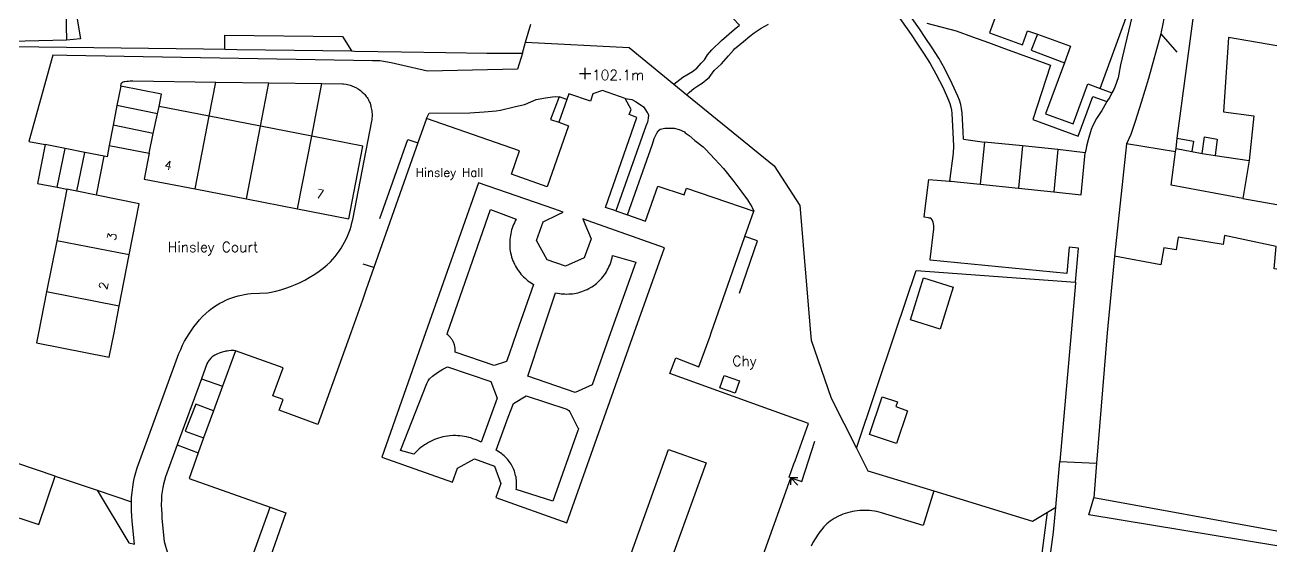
# Model space of a CAD drawing. Extents: x 427500 to 429848, y 434500 to 436505.
# Drawn here: x 428327.5 to 428500, y 435970.6 to 436042.4 of the extents above; entities that cross this region are included whole.
import ezdxf

# ---------------------------------------------------------------- set-up
doc = ezdxf.new("R2010")
doc.units = 0
doc.layers.add('LPTIP_Ex_Base', color=8, linetype='Continuous')
doc.styles.add('MtXpl_Romans', font='romans__.ttf')

msp = doc.modelspace()

# ---------------------------------------------------------------- linework, layer by layer
at = {"layer": 'LPTIP_Ex_Base', "color": 251, "true_color": 0x636466}
for p, q in [((428466.85, 436059), (428460.4, 436041.35)), ((428332.65, 436054.95), (428335.15, 436040.55)), ((428475.65, 436033.7), (428480.8, 436047.85)), ((428333.05, 436047.05), (428333.2, 436040.35)), ((428425.95, 436042.42), (428422.23, 436046.34)), ((428480.7, 436046.45), (428478.45, 436036.95)), ((428447.48, 436044.1), (428449.6, 436041.11)), ((428484.7, 436044.75), (428484.25, 436042.35)), ((428486.25, 436026.85), (428488.75, 436045.35)), ((428396.48, 436040.09), (428397.17, 436042.56)), ((428425.2, 436041.8), (428425.95, 436042.42)), ((428428.95, 436042), (428429.95, 436042.55)), ((428450.76, 436041.89), (428449.75, 436043.32)), ((428451.75, 436042.7), (428455.8, 436041.65)), ((428484.25, 436042.35), (428484.06, 436041.5)), ((428333.2, 436040.35), (428318.83, 436040)), ((428335.15, 436040.55), (428333.2, 436040.35)), ((428355.02, 436039.11), (428355.05, 436041.06)), ((428355.05, 436041.06), (428371.25, 436040.84)), ((428371.25, 436040.84), (428372.5, 436038.86)), ((428423.45, 436040.3), (428425.2, 436041.8)), ((428426.5, 436040.15), (428427.35, 436040.9)), ((428427.35, 436040.9), (428427.95, 436041.35)), ((428427.95, 436041.35), (428428.95, 436042)), ((428449.6, 436041.11), (428450.36, 436039.95)), ((428451.53, 436040.72), (428450.76, 436041.89)), ((428452.47, 436039.31), (428451.53, 436040.72)), ((428455.8, 436041.65), (428458.05, 436040.8)), ((428458.05, 436040.8), (428460.25, 436040.05)), ((428460.4, 436041.35), (428464.95, 436039.7)), ((428464.95, 436039.7), (428465.65, 436041.65)), ((428465.65, 436041.65), (428467, 436041.16)), ((428467, 436041.16), (428466.15, 436038.95)), ((428467, 436041.16), (428471.55, 436039.5)), ((428483.99, 436041.2), (428482.3, 436035.05)), ((428484.06, 436041.5), (428483.99, 436041.2)), ((428483.99, 436041.2), (428486.2, 436038.7)), ((428493.3, 436040.7), (428492.65, 436030.45)), ((428500, 436039.55), (428493.3, 436040.7)), ((428325.62, 436039.46), (428352.1, 436039.15)), ((428352.1, 436039.15), (428355.02, 436039.11)), ((428355.02, 436039.11), (428356.7, 436039.08)), ((428356.7, 436039.08), (428372.5, 436038.86)), ((428372.5, 436038.86), (428372.9, 436038.85)), ((428372.9, 436038.85), (428379.39, 436038.75)), ((428379.39, 436038.75), (428385.48, 436038.65)), ((428385.48, 436038.65), (428391.11, 436038.56)), ((428396.05, 436038.55), (428396.48, 436040.09)), ((428396.48, 436040.09), (428410.72, 436039.32)), ((428410.72, 436039.32), (428416.88, 436034.3)), ((428421.55, 436038.35), (428422.15, 436039)), ((428422.15, 436039), (428423.45, 436040.3)), ((428424.45, 436038.2), (428425.1, 436038.95)), ((428425.1, 436038.95), (428425.25, 436039.15)), ((428425.25, 436039.15), (428426.5, 436040.15)), ((428450.36, 436039.95), (428451.3, 436038.55)), ((428453.4, 436037.87), (428452.47, 436039.31)), ((428460.25, 436040.05), (428462.45, 436039.2)), ((428462.45, 436039.2), (428468.8, 436036.9)), ((428466.15, 436038.95), (428470.71, 436037.24)), ((428471.55, 436039.5), (428470.71, 436037.24)), ((428331.32, 436038.28), (428328.03, 436026.4)), ((428333.25, 436038.25), (428331.32, 436038.28)), ((428375.37, 436037.51), (428333.25, 436038.25)), ((428376.37, 436037.49), (428375.37, 436037.51)), ((428377.94, 436037.22), (428376.37, 436037.49)), ((428382.97, 436036.08), (428377.94, 436037.22)), ((428391.11, 436038.56), (428391.75, 436038.55)), ((428391.75, 436038.55), (428396.05, 436038.55)), ((428396.05, 436038.55), (428395.35, 436036.34)), ((428420.05, 436036.5), (428420.65, 436037.2)), ((428420.65, 436037.2), (428421.1, 436037.65)), ((428421.1, 436037.65), (428421.25, 436037.85)), ((428421.25, 436037.85), (428421.55, 436038.35)), ((428422.45, 436036.15), (428423.45, 436037.1)), ((428423.45, 436037.1), (428424.45, 436038.2)), ((428451.3, 436038.55), (428452.2, 436037.15)), ((428452.2, 436037.15), (428453.01, 436035.72)), ((428454.24, 436036.38), (428453.4, 436037.87)), ((428468.8, 436036.9), (428466.35, 436029.4)), ((428470.71, 436037.24), (428468.1, 436030.2)), ((428478.45, 436036.95), (428478.2, 436035.65)), ((428395.35, 436036.34), (428382.97, 436036.08)), ((428416.88, 436034.3), (428418.15, 436035.25)), ((428418.15, 436035.25), (428419.45, 436036.05)), ((428419.45, 436036.05), (428420.05, 436036.5)), ((428421.6, 436035.05), (428421.75, 436035.2)), ((428421.75, 436035.2), (428422.45, 436036.15)), ((428453.01, 436035.72), (428454, 436033.76)), ((428455.27, 436034.35), (428454.24, 436036.38)), ((428478.1, 436035.15), (428477.7, 436034)), ((428478.2, 436035.65), (428478.1, 436035.15)), ((428340.68, 436034), (428340.17, 436031.36)), ((428340.68, 436034), (428340.76, 436034.39)), ((428346.29, 436032.91), (428340.68, 436034)), ((428340.76, 436034.39), (428340.78, 436034.41)), ((428340.78, 436034.41), (428340.8, 436034.44)), ((428340.8, 436034.44), (428340.86, 436034.5)), ((428340.86, 436034.5), (428340.89, 436034.52)), ((428340.89, 436034.52), (428340.91, 436034.53)), ((428340.91, 436034.53), (428341.01, 436034.59)), ((428341.01, 436034.59), (428341.15, 436034.63)), ((428341.15, 436034.63), (428341.23, 436034.65)), ((428341.23, 436034.65), (428341.52, 436034.69)), ((428341.52, 436034.69), (428341.76, 436034.72)), ((428341.76, 436034.72), (428341.99, 436034.73)), ((428341.99, 436034.73), (428342.33, 436034.73)), ((428342.33, 436034.73), (428353.8, 436034.57)), ((428352.89, 436029.86), (428353.8, 436034.57)), ((428353.8, 436034.57), (428361.1, 436034.46)), ((428359.94, 436028.49), (428361.1, 436034.46)), ((428361.1, 436034.46), (428368.4, 436034.36)), ((428367, 436027.12), (428368.4, 436034.36)), ((428368.4, 436034.36), (428371.23, 436034.32)), ((428371.23, 436034.32), (428371.4, 436034.31)), ((428371.4, 436034.31), (428371.76, 436034.27)), ((428371.76, 436034.27), (428371.93, 436034.23)), ((428371.93, 436034.23), (428372.11, 436034.19)), ((428372.11, 436034.19), (428372.28, 436034.15)), ((428372.28, 436034.15), (428372.45, 436034.09)), ((428372.45, 436034.09), (428372.61, 436034.03)), ((428372.61, 436034.03), (428372.78, 436033.96)), ((428372.78, 436033.96), (428372.94, 436033.89)), ((428372.94, 436033.89), (428373.1, 436033.81)), ((428373.1, 436033.81), (428373.4, 436033.63)), ((428373.4, 436033.63), (428373.55, 436033.53)), ((428373.55, 436033.53), (428373.7, 436033.42)), ((428416.88, 436034.3), (428418.68, 436032.83)), ((428419.05, 436033.2), (428419.65, 436033.7)), ((428419.65, 436033.7), (428420.2, 436034.05)), ((428420.2, 436034.05), (428420.8, 436034.4)), ((428420.8, 436034.4), (428421.6, 436035.05)), ((428454, 436033.76), (428454.73, 436032.09)), ((428456.02, 436032.63), (428455.27, 436034.35)), ((428471.9, 436028.8), (428473.95, 436034.35)), ((428473.95, 436034.35), (428475.65, 436033.7)), ((428475.65, 436033.7), (428477.26, 436033.09)), ((428477.5, 436033.55), (428477.26, 436033.09)), ((428477.7, 436034), (428477.5, 436033.55)), ((428482.3, 436035.05), (428481.3, 436031.75)), ((428345.96, 436031.2), (428346.29, 436032.91)), ((428373.7, 436033.42), (428373.83, 436033.31)), ((428373.83, 436033.31), (428373.97, 436033.2)), ((428373.97, 436033.2), (428374.18, 436032.99)), ((428374.18, 436032.99), (428374.3, 436032.86)), ((428374.3, 436032.86), (428374.52, 436032.58)), ((428374.52, 436032.58), (428374.62, 436032.44)), ((428374.62, 436032.44), (428374.72, 436032.29)), ((428374.72, 436032.29), (428374.81, 436032.13)), ((428374.81, 436032.13), (428374.89, 436031.98)), ((428374.89, 436031.98), (428374.97, 436031.82)), ((428374.97, 436031.82), (428375.04, 436031.65)), ((428396.45, 436031.55), (428397.95, 436032.15)), ((428397.95, 436032.15), (428399.2, 436032.4)), ((428399.2, 436032.4), (428400.2, 436032.55)), ((428401.1, 436032.55), (428399.9, 436029.4)), ((428400.2, 436032.55), (428400.65, 436032.6)), ((428400.65, 436032.6), (428401.1, 436032.55)), ((428402.17, 436032.16), (428401.05, 436029.05)), ((428402.17, 436032.16), (428401.1, 436032.55)), ((428402.45, 436032.95), (428402.17, 436032.16)), ((428405.4, 436031.95), (428402.45, 436032.95)), ((428405.73, 436032.93), (428405.4, 436031.95)), ((428407.05, 436033.4), (428405.73, 436032.93)), ((428410.2, 436032.3), (428407.05, 436033.4)), ((428410.2, 436032.3), (428411.1, 436032.15)), ((428411, 436030.81), (428410.2, 436032.3)), ((428411.1, 436032.15), (428411.7, 436031.85)), ((428411.7, 436031.85), (428412.7, 436031.15)), ((428418.68, 436032.83), (428419.05, 436033.2)), ((428418.68, 436032.83), (428430.7, 436023.02)), ((428454.73, 436032.09), (428454.92, 436031.61)), ((428456.25, 436032.07), (428456.02, 436032.63)), ((428456.42, 436031.47), (428456.25, 436032.07)), ((428472.6, 436027.1), (428474.65, 436032.6)), ((428474.65, 436032.6), (428476.57, 436031.9)), ((428476.45, 436031.7), (428475.85, 436030.65)), ((428476.57, 436031.9), (428476.45, 436031.7)), ((428476.95, 436032.5), (428476.57, 436031.9)), ((428477.26, 436033.09), (428476.95, 436032.5)), ((428481.3, 436031.75), (428480.45, 436029.15)), ((428340.17, 436031.36), (428339.64, 436028.65)), ((428345.74, 436030.2), (428340.17, 436031.36)), ((428345.16, 436027.49), (428345.74, 436030.2)), ((428345.74, 436030.2), (428345.96, 436031.2)), ((428352.89, 436029.86), (428345.96, 436031.2)), ((428375.04, 436031.65), (428375.1, 436031.49)), ((428375.1, 436031.49), (428375.16, 436031.32)), ((428375.2, 436031.15), (428375.16, 436031.32)), ((428375.25, 436030.97), (428375.2, 436031.15)), ((428375.28, 436030.8), (428375.25, 436030.97)), ((428375.31, 436030.62), (428375.28, 436030.8)), ((428375.34, 436030.45), (428375.31, 436030.62)), ((428375.36, 436030.09), (428375.34, 436030.45)), ((428375.36, 436029.92), (428375.36, 436030.09)), ((428382.8, 436029.57), (428383.2, 436030.3)), ((428383.2, 436030.3), (428388.8, 436030.35)), ((428388.8, 436030.35), (428390.75, 436030.45)), ((428390.75, 436030.45), (428392.4, 436030.6)), ((428392.4, 436030.6), (428393, 436030.7)), ((428393, 436030.7), (428394.9, 436031.15)), ((428394.9, 436031.15), (428396.3, 436031.5)), ((428396.3, 436031.5), (428396.45, 436031.55)), ((428410.75, 436030.1), (428411, 436030.81)), ((428411.8, 436029.7), (428410.75, 436030.1)), ((428412.7, 436031.15), (428412.9, 436030.9)), ((428412.9, 436030.9), (428413.2, 436030.4)), ((428413.2, 436030.4), (428413.3, 436030.3)), ((428413.3, 436030.3), (428413.4, 436030)), ((428413.4, 436030), (428413.35, 436029.6)), ((428454.92, 436031.61), (428455.07, 436031.11)), ((428455.07, 436031.11), (428455.17, 436030.69)), ((428455.17, 436030.69), (428455.22, 436030.24)), ((428455.22, 436030.24), (428455.34, 436027.61)), ((428456.55, 436030.93), (428456.42, 436031.47)), ((428456.62, 436030.35), (428456.55, 436030.93)), ((428456.74, 436027.7), (428456.62, 436030.35)), ((428468.1, 436030.2), (428471.9, 436028.8)), ((428475.85, 436030.65), (428475.15, 436029.55)), ((428492.65, 436030.45), (428496.8, 436029.9)), ((428339.64, 436028.65), (428339.1, 436025.85)), ((428345.16, 436027.49), (428339.64, 436028.65)), ((428350.95, 436019.85), (428352.89, 436029.86)), ((428359.94, 436028.49), (428352.89, 436029.86)), ((428358, 436018.48), (428359.94, 436028.49)), ((428367, 436027.12), (428359.94, 436028.49)), ((428372.65, 436015.64), (428375.28, 436029.18)), ((428375.28, 436029.18), (428375.31, 436029.39)), ((428375.31, 436029.39), (428375.34, 436029.56)), ((428375.34, 436029.56), (428375.36, 436029.92)), ((428382.8, 436029.57), (428381.61, 436026.19)), ((428395.65, 436025.1), (428382.8, 436029.57)), ((428402.4, 436028.55), (428399.45, 436020.15)), ((428399.9, 436029.4), (428401.05, 436029.05)), ((428401.05, 436029.05), (428402.4, 436028.55)), ((428407.5, 436017.3), (428411.8, 436029.7)), ((428413.05, 436028.5), (428408.91, 436016.81)), ((428413.25, 436029.05), (428413.05, 436028.5)), ((428413.35, 436029.6), (428413.25, 436029.05)), ((428466.35, 436029.4), (428472.6, 436027.1)), ((428474.65, 436028.6), (428474.4, 436028.05)), ((428475.15, 436029.55), (428474.65, 436028.6)), ((428480.45, 436029.15), (428479.85, 436027.35)), ((428496.8, 436029.9), (428496.15, 436023.75)), ((428344.59, 436024.79), (428345.16, 436027.49)), ((428365.06, 436017.11), (428367, 436027.12)), ((428374.05, 436025.76), (428367, 436027.12)), ((428376.39, 436015.75), (428380.23, 436026.67)), ((428380.23, 436026.67), (428381.61, 436026.19)), ((428413.95, 436026), (428414.2, 436026.8)), ((428414.2, 436026.8), (428414.55, 436027.55)), ((428414.55, 436027.55), (428414.75, 436027.85)), ((428414.75, 436027.85), (428415, 436028.1)), ((428415, 436028.1), (428415.65, 436028.2)), ((428415.65, 436028.2), (428416.95, 436028.2)), ((428416.95, 436028.2), (428417.65, 436028.05)), ((428417.65, 436028.05), (428418.35, 436027.7)), ((428418.35, 436027.7), (428418.45, 436027.6)), ((428418.45, 436027.6), (428419, 436027.2)), ((428419, 436027.2), (428419.8, 436026.5)), ((428455.34, 436027.61), (428455.41, 436025.75)), ((428456.81, 436026.71), (428456.74, 436027.7)), ((428456.81, 436026.71), (428459.7, 436026.3)), ((428474, 436026.6), (428473.75, 436025.75)), ((428474.4, 436028.05), (428474, 436026.6)), ((428479.85, 436027.35), (428479.26, 436026.07)), ((428486.1, 436025.41), (428486.25, 436026.85)), ((428486.25, 436026.85), (428488.5, 436026.45)), ((428489.7, 436024.75), (428490, 436027.05)), ((428490, 436027.05), (428491.75, 436026.7)), ((428491.75, 436026.7), (428491.5, 436024.45)), ((428328.03, 436026.4), (428330.29, 436025.96)), ((428330.29, 436025.96), (428329.24, 436020.61)), ((428333.02, 436025.42), (428330.29, 436025.96)), ((428331.94, 436020.08), (428333.02, 436025.42)), ((428335.73, 436024.89), (428333.02, 436025.42)), ((428334.65, 436019.54), (428335.73, 436024.89)), ((428338.4, 436024.37), (428335.73, 436024.89)), ((428339.1, 436025.85), (428338.8, 436024.29)), ((428339.1, 436025.85), (428344.59, 436024.79)), ((428372.11, 436015.74), (428374.05, 436025.76)), ((428381.61, 436026.19), (428375.56, 436009.01)), ((428394.55, 436021.9), (428395.65, 436025.1)), ((428410.52, 436016.26), (428413.95, 436026)), ((428419.8, 436026.5), (428420.95, 436025.65)), ((428420.95, 436025.65), (428421.25, 436025.35)), ((428421.25, 436025.35), (428422.55, 436023.95)), ((428455.41, 436025.75), (428455.4, 436024.78)), ((428459.7, 436026.3), (428459.1, 436020.5)), ((428464.95, 436025.77), (428459.7, 436026.3)), ((428464.95, 436025.77), (428464.41, 436019.95)), ((428469.81, 436025.28), (428464.95, 436025.77)), ((428469.81, 436025.28), (428469.25, 436019.44)), ((428473.59, 436024.84), (428469.81, 436025.28)), ((428473, 436019.05), (428473.59, 436024.84)), ((428473.7, 436025.4), (428473.59, 436024.84)), ((428473.75, 436025.75), (428473.7, 436025.4)), ((428479.26, 436026.07), (428477.6, 436010.6)), ((428486, 436024.95), (428479.26, 436026.07)), ((428485.4, 436020.35), (428486, 436024.95)), ((428486, 436024.95), (428486.1, 436025.41)), ((428486.1, 436025.41), (428488.25, 436025)), ((428488.5, 436026.45), (428488.25, 436025)), ((428488.25, 436025), (428489.7, 436024.75)), ((428337.35, 436019), (428338.4, 436024.37)), ((428338.8, 436024.29), (428338.4, 436024.37)), ((428344.59, 436024.79), (428343.9, 436021.21)), ((428422.55, 436023.95), (428423.75, 436022.65)), ((428455.4, 436024.78), (428454.89, 436020.92)), ((428489.7, 436024.75), (428491.5, 436024.45)), ((428491.5, 436024.45), (428496.15, 436023.75)), ((428496.15, 436023.75), (428495.31, 436018.55)), ((428399.45, 436020.15), (428394.55, 436021.9)), ((428423.75, 436022.65), (428425.15, 436020.85)), ((428430.7, 436023.02), (428434.26, 436017.55)), ((428329.24, 436020.61), (428331.94, 436020.08)), ((428333.26, 436019.82), (428331.87, 436012.71)), ((428331.94, 436020.08), (428333.26, 436019.82)), ((428334.65, 436019.54), (428333.26, 436019.82)), ((428343.9, 436021.21), (428350.95, 436019.85)), ((428350.95, 436019.85), (428358, 436018.48)), ((428390, 436020.7), (428382.7, 436000)), ((428400.35, 436017.1), (428390, 436020.7)), ((428413, 436015.4), (428414.7, 436020.25)), ((428414.7, 436020.25), (428418.3, 436019.05)), ((428418.3, 436019.05), (428418.65, 436019.95)), ((428418.65, 436019.95), (428427.9, 436016.8)), ((428425.15, 436020.85), (428426.25, 436019.4)), ((428451.54, 436017.17), (428452.03, 436021.16)), ((428452.03, 436021.16), (428454.89, 436020.92)), ((428454.89, 436020.92), (428455.12, 436020.91)), ((428455.12, 436020.91), (428455.95, 436020.83)), ((428455.95, 436020.83), (428459.1, 436020.5)), ((428459.1, 436020.5), (428464.41, 436019.95)), ((428464.41, 436019.95), (428469.25, 436019.44)), ((428495.31, 436018.55), (428485.4, 436020.35)), ((428337.35, 436019), (428334.65, 436019.54)), ((428343.23, 436017.81), (428337.35, 436019)), ((428358, 436018.48), (428365.06, 436017.11)), ((428426.25, 436019.4), (428427.05, 436018.35)), ((428427.05, 436018.35), (428427.2, 436018.1)), ((428427.2, 436018.1), (428427.65, 436017.4)), ((428469.25, 436019.44), (428473, 436019.05)), ((428495.31, 436018.55), (428500, 436017.7)), ((428341.86, 436010.76), (428343.23, 436017.81)), ((428365.06, 436017.11), (428372.11, 436015.74)), ((428385.73, 436000), (428391.62, 436017)), ((428391.62, 436017), (428395.19, 436015.66)), ((428398.9, 436015.3), (428400.98, 436016.31)), ((428401.66, 436016.64), (428400.35, 436017.1)), ((428400.98, 436016.31), (428401.66, 436016.64)), ((428408.91, 436016.81), (428407.5, 436017.3)), ((428408.91, 436016.81), (428410.52, 436016.26)), ((428410.52, 436016.26), (428413, 436015.4)), ((428426.68, 436013.29), (428427.9, 436016.8)), ((428427.65, 436017.4), (428427.7, 436017.3)), ((428427.7, 436017.3), (428427.9, 436016.8)), ((428434.26, 436017.55), (428435.72, 436000)), ((428451.39, 436015.95), (428451.54, 436017.17)), ((428372.28, 436014.25), (428372.42, 436014.71)), ((428372.42, 436014.71), (428372.54, 436015.17)), ((428372.54, 436015.17), (428372.65, 436015.64)), ((428394.72, 436014.7), (428394.63, 436014.45)), ((428394.82, 436014.95), (428394.72, 436014.7)), ((428394.93, 436015.19), (428394.82, 436014.95)), ((428395.05, 436015.43), (428394.93, 436015.19)), ((428395.19, 436015.66), (428395.05, 436015.43)), ((428397.98, 436012.72), (428398.9, 436015.3)), ((428405.1, 436015.45), (428404.36, 436015.71)), ((428404.36, 436015.71), (428404.63, 436015.04)), ((428404.63, 436015.04), (428405.49, 436012.96)), ((428415.6, 436011.75), (428405.1, 436015.45)), ((428451.99, 436015.88), (428451.39, 436015.95)), ((428452.14, 436015.84), (428451.99, 436015.88)), ((428452.31, 436015.8), (428452.14, 436015.84)), ((428452.35, 436015.76), (428452.31, 436015.8)), ((428452.51, 436015.61), (428452.35, 436015.76)), ((428452.65, 436015.27), (428452.51, 436015.61)), ((428452.71, 436014.81), (428452.65, 436015.27)), ((428452.71, 436014.37), (428452.71, 436014.81)), ((428371.53, 436012.5), (428371.74, 436012.93)), ((428371.74, 436012.93), (428371.94, 436013.36)), ((428371.94, 436013.36), (428372.12, 436013.8)), ((428372.12, 436013.8), (428372.28, 436014.25)), ((428394.3, 436012.88), (428394.28, 436012.61)), ((428394.33, 436013.15), (428394.3, 436012.88)), ((428394.37, 436013.41), (428394.33, 436013.15)), ((428394.42, 436013.68), (428394.37, 436013.41)), ((428394.48, 436013.94), (428394.42, 436013.68)), ((428394.55, 436014.2), (428394.48, 436013.94)), ((428394.63, 436014.45), (428394.55, 436014.2)), ((428405.49, 436012.96), (428404.56, 436010.37)), ((428422.05, 436000), (428426.68, 436013.29)), ((428428.44, 436012.68), (428426.68, 436013.29)), ((428452.21, 436010.11), (428452.71, 436014.37)), ((428486.4, 436013.2), (428486.1, 436011.45)), ((428492.6, 436012.2), (428486.4, 436013.2)), ((428492.75, 436013.45), (428492.6, 436012.2)), ((428499.9, 436011.9), (428492.75, 436013.45)), ((428331.87, 436012.71), (428330.48, 436005.66)), ((428341.86, 436010.76), (428331.87, 436012.71)), ((428370.5, 436010.89), (428370.78, 436011.28)), ((428370.78, 436011.28), (428371.05, 436011.68)), ((428371.05, 436011.68), (428371.3, 436012.08)), ((428371.3, 436012.08), (428371.53, 436012.5)), ((428394.28, 436012.61), (428394.28, 436012.35)), ((428394.28, 436012.35), (428394.28, 436012.08)), ((428394.28, 436012.08), (428394.3, 436011.81)), ((428394.3, 436011.81), (428394.32, 436011.55)), ((428394.32, 436011.55), (428394.36, 436011.28)), ((428394.36, 436011.28), (428394.41, 436011.02)), ((428394.41, 436011.02), (428394.46, 436010.76)), ((428399.43, 436010.06), (428397.98, 436012.72)), ((428411.45, 436000), (428415.6, 436011.75)), ((428425.93, 436005.49), (428428.44, 436012.68)), ((428471.35, 436011.81), (428471.05, 436008.21)), ((428472.65, 436011.7), (428471.35, 436011.81)), ((428472.25, 436006.99), (428472.65, 436011.7)), ((428484.4, 436011.75), (428484, 436009.4)), ((428486.1, 436011.45), (428484.4, 436011.75)), ((428499.6, 436008.85), (428499.9, 436011.9)), ((428340.48, 436003.71), (428341.86, 436010.76)), ((428368.6, 436008.93), (428369.14, 436009.39)), ((428369.14, 436009.39), (428369.57, 436009.81)), ((428369.57, 436009.81), (428369.9, 436010.16)), ((428369.9, 436010.16), (428370.21, 436010.52)), ((428370.21, 436010.52), (428370.5, 436010.89)), ((428375.56, 436009.01), (428374.11, 436009.48)), ((428394.46, 436010.76), (428394.55, 436010.45)), ((428394.55, 436010.45), (428394.63, 436010.2)), ((428394.63, 436010.2), (428394.73, 436009.94)), ((428394.73, 436009.94), (428394.83, 436009.7)), ((428394.83, 436009.7), (428394.95, 436009.46)), ((428394.95, 436009.46), (428395.07, 436009.22)), ((428401.98, 436009.21), (428399.43, 436010.06)), ((428404.56, 436010.37), (428401.98, 436009.21)), ((428407.96, 436009.11), (428408.07, 436009.35)), ((428408.07, 436009.35), (428408.16, 436009.59)), ((428408.16, 436009.59), (428408.24, 436009.84)), ((428411.66, 436009.77), (428408.19, 436000)), ((428408.24, 436009.84), (428408.32, 436010.09)), ((428408.32, 436010.09), (428408.38, 436010.35)), ((428408.38, 436010.35), (428408.43, 436010.67)), ((428408.43, 436010.67), (428411.66, 436009.77)), ((428452.2, 436010.05), (428452.21, 436010.11)), ((428471.05, 436008.21), (428452.2, 436010.05)), ((428477.6, 436010.6), (428476.6, 436000)), ((428484, 436009.4), (428477.6, 436010.6)), ((428366.04, 436007.28), (428366.66, 436007.63)), ((428366.66, 436007.63), (428367.44, 436008.1)), ((428367.44, 436008.1), (428368.04, 436008.5)), ((428368.04, 436008.5), (428368.6, 436008.93)), ((428375.56, 436009.01), (428374.46, 436005.88)), ((428395.07, 436009.22), (428395.2, 436008.99)), ((428395.2, 436008.99), (428395.35, 436008.76)), ((428395.35, 436008.76), (428395.5, 436008.54)), ((428395.5, 436008.54), (428395.66, 436008.33)), ((428395.66, 436008.33), (428395.83, 436008.12)), ((428395.83, 436008.12), (428396.01, 436007.92)), ((428396.01, 436007.92), (428396.19, 436007.73)), ((428396.19, 436007.73), (428396.39, 436007.54)), ((428406.81, 436007.37), (428406.98, 436007.57)), ((428406.98, 436007.57), (428407.15, 436007.77)), ((428407.15, 436007.77), (428407.31, 436007.98)), ((428407.31, 436007.98), (428407.46, 436008.2)), ((428407.46, 436008.2), (428407.6, 436008.42)), ((428407.6, 436008.42), (428407.73, 436008.64)), ((428407.73, 436008.64), (428407.85, 436008.87)), ((428407.85, 436008.87), (428407.96, 436009.11)), ((428447.38, 436000), (428450.28, 436008.62)), ((428449.51, 436001.8), (428451.32, 436007.61)), ((428450.28, 436008.62), (428472.25, 436006.99)), ((428451.32, 436007.61), (428455.39, 436006.3)), ((428500, 436008.8), (428499.6, 436008.85)), ((428362.07, 436005.75), (428362.75, 436005.94)), ((428362.75, 436005.94), (428363.43, 436006.15)), ((428363.43, 436006.15), (428364.1, 436006.4)), ((428364.1, 436006.4), (428364.76, 436006.66)), ((428364.76, 436006.66), (428365.41, 436006.96)), ((428365.41, 436006.96), (428366.04, 436007.28)), ((428374.46, 436005.88), (428373.99, 436004.53)), ((428397.54, 436006.7), (428395.22, 436000)), ((428396.39, 436007.54), (428396.59, 436007.37)), ((428396.59, 436007.37), (428396.79, 436007.2)), ((428396.79, 436007.2), (428397.01, 436007.04)), ((428397.01, 436007.04), (428397.23, 436006.89)), ((428397.23, 436006.89), (428397.54, 436006.7)), ((428404.46, 436005.79), (428404.7, 436005.88)), ((428404.7, 436005.88), (428404.94, 436005.99)), ((428404.94, 436005.99), (428405.17, 436006.11)), ((428405.17, 436006.11), (428405.61, 436006.37)), ((428405.61, 436006.37), (428405.83, 436006.51)), ((428405.83, 436006.51), (428406.04, 436006.67)), ((428406.04, 436006.67), (428406.24, 436006.83)), ((428406.24, 436006.83), (428406.44, 436007.01)), ((428406.44, 436007.01), (428406.63, 436007.19)), ((428406.63, 436007.19), (428406.81, 436007.37)), ((428455.39, 436006.3), (428453.59, 436000.53)), ((428472.24, 436006.88), (428471.63, 436000)), ((428472.25, 436006.99), (428472.24, 436006.88)), ((428330.48, 436005.66), (428329.37, 436000)), ((428340.48, 436003.71), (428330.48, 436005.66)), ((428354.36, 436004.1), (428354.76, 436004.31)), ((428354.76, 436004.31), (428355.17, 436004.5)), ((428355.17, 436004.5), (428355.58, 436004.68)), ((428355.58, 436004.68), (428356.01, 436004.84)), ((428356.01, 436004.84), (428356.43, 436004.98)), ((428356.43, 436004.98), (428356.87, 436005.11)), ((428356.87, 436005.11), (428357.31, 436005.22)), ((428357.31, 436005.22), (428357.75, 436005.31)), ((428357.75, 436005.31), (428358.2, 436005.38)), ((428358.2, 436005.38), (428358.64, 436005.43)), ((428358.64, 436005.43), (428360.94, 436005.51)), ((428360.94, 436005.51), (428362.07, 436005.75)), ((428373.99, 436004.53), (428372.4, 436000)), ((428398.75, 436000), (428400.6, 436005.55)), ((428400.6, 436005.55), (428400.86, 436005.49)), ((428400.86, 436005.49), (428401.12, 436005.45)), ((428401.12, 436005.45), (428401.38, 436005.41)), ((428401.38, 436005.41), (428401.64, 436005.38)), ((428401.64, 436005.38), (428401.9, 436005.37)), ((428401.9, 436005.37), (428402.16, 436005.36)), ((428402.16, 436005.36), (428402.42, 436005.37)), ((428402.42, 436005.37), (428402.68, 436005.38)), ((428402.68, 436005.38), (428402.94, 436005.41)), ((428402.94, 436005.41), (428403.2, 436005.45)), ((428403.2, 436005.45), (428403.46, 436005.49)), ((428403.46, 436005.49), (428403.71, 436005.55)), ((428403.71, 436005.55), (428403.96, 436005.62)), ((428403.96, 436005.62), (428404.21, 436005.7)), ((428404.21, 436005.7), (428404.46, 436005.79)), ((428339.76, 436000), (428340.48, 436003.71)), ((428351.96, 436002.26), (428352.4, 436002.69)), ((428352.4, 436002.69), (428352.86, 436003.09)), ((428352.86, 436003.09), (428353.35, 436003.46)), ((428353.35, 436003.46), (428353.97, 436003.87)), ((428353.97, 436003.87), (428354.36, 436004.1)), ((428350.19, 436000), (428350.78, 436000.85)), ((428350.78, 436000.85), (428351.15, 436001.34)), ((428351.15, 436001.34), (428351.36, 436001.59)), ((428351.36, 436001.59), (428351.55, 436001.81)), ((428351.55, 436001.81), (428351.96, 436002.26)), ((428453.59, 436000.53), (428449.51, 436001.8)), ((428329.37, 436000), (428329.1, 435998.63)), ((428339.11, 435996.66), (428339.76, 436000)), ((428349.49, 435998.85), (428349.8, 435999.38)), ((428349.8, 435999.38), (428350.12, 435999.9)), ((428350.12, 435999.9), (428350.19, 436000)), ((428372.4, 436000), (428367.85, 435987.4)), ((428382.7, 436000), (428376.65, 435982.9)), ((428385.66, 435999.8), (428385.73, 436000)), ((428385.79, 435999.7), (428385.66, 435999.8)), ((428385.88, 435999.62), (428385.79, 435999.7)), ((428385.96, 435999.54), (428385.88, 435999.62)), ((428386.04, 435999.46), (428385.96, 435999.54)), ((428386.12, 435999.38), (428386.04, 435999.46)), ((428386.19, 435999.29), (428386.12, 435999.38)), ((428386.26, 435999.19), (428386.19, 435999.29)), ((428386.32, 435999.1), (428386.26, 435999.19)), ((428386.39, 435999), (428386.32, 435999.1)), ((428386.44, 435998.9), (428386.39, 435999)), ((428395.22, 436000), (428394.21, 435997.08)), ((428396.76, 435994.03), (428398.75, 436000)), ((428402.15, 435973.85), (428411.45, 436000)), ((428408.19, 436000), (428405.64, 435992.84)), ((428420.35, 435995.35), (428421.9, 435999.55)), ((428421.9, 435999.55), (428422.05, 436000)), ((428435.72, 436000), (428435.8, 435999)), ((428435.8, 435999), (428438.56, 435991.02)), ((428442.05, 435984.13), (428447.38, 436000)), ((428471.63, 436000), (428470.07, 435982.28)), ((428476.6, 436000), (428475.14, 435982.07)), ((428329.1, 435998.63), (428339.11, 435996.66)), ((428348.71, 435997.15), (428348.96, 435997.74)), ((428348.96, 435997.74), (428349.21, 435998.3)), ((428349.21, 435998.3), (428349.49, 435998.85)), ((428354.26, 435997.21), (428354.04, 435997.13)), ((428354.66, 435997.34), (428354.26, 435997.21)), ((428354.83, 435997.39), (428354.66, 435997.34)), ((428356.5, 435997.55), (428354.7, 435992.67)), ((428355.01, 435997.44), (428354.83, 435997.39)), ((428355.19, 435997.48), (428355.01, 435997.44)), ((428355.37, 435997.51), (428355.19, 435997.48)), ((428355.56, 435997.54), (428355.37, 435997.51)), ((428355.91, 435997.57), (428355.56, 435997.54)), ((428356.28, 435997.57), (428355.91, 435997.57)), ((428356.5, 435997.55), (428356.28, 435997.57)), ((428363.05, 435995.2), (428356.5, 435997.55)), ((428386.49, 435998.8), (428386.44, 435998.9)), ((428386.58, 435998.6), (428386.49, 435998.8)), ((428386.62, 435998.49), (428386.58, 435998.6)), ((428386.66, 435998.38), (428386.62, 435998.49)), ((428386.69, 435998.27), (428386.66, 435998.38)), ((428386.71, 435998.16), (428386.69, 435998.27)), ((428386.74, 435998.04), (428386.71, 435998.16)), ((428386.75, 435997.93), (428386.74, 435998.04)), ((428386.76, 435997.82), (428386.75, 435997.93)), ((428386.77, 435997.7), (428386.76, 435997.82)), ((428386.76, 435997.36), (428386.77, 435997.47)), ((428392.16, 435995.5), (428386.76, 435997.36)), ((428386.77, 435997.59), (428386.77, 435997.7)), ((428386.77, 435997.47), (428386.77, 435997.59)), ((428342.94, 435981.4), (428348.71, 435997.15)), ((428352.56, 435995.74), (428351.8, 435993.68)), ((428352.68, 435995.96), (428352.56, 435995.74)), ((428352.74, 435996.06), (428352.68, 435995.96)), ((428352.88, 435996.26), (428352.74, 435996.06)), ((428353.12, 435996.53), (428352.88, 435996.26)), ((428353.21, 435996.62), (428353.12, 435996.53)), ((428353.3, 435996.7), (428353.21, 435996.62)), ((428353.44, 435996.81), (428353.3, 435996.7)), ((428353.63, 435996.93), (428353.44, 435996.81)), ((428353.83, 435997.04), (428353.63, 435996.93)), ((428354.04, 435997.13), (428353.83, 435997.04)), ((428393.86, 435996.07), (428392.16, 435995.5)), ((428394.21, 435997.08), (428393.86, 435996.07)), ((428416.35, 435994.4), (428417.15, 435996.55)), ((428417.15, 435996.55), (428420.35, 435995.35)), ((428361.65, 435991.35), (428363.05, 435995.2)), ((428383.23, 435993.66), (428383.64, 435994.05)), ((428383.64, 435994.05), (428384.33, 435994.54)), ((428384.33, 435994.54), (428385.07, 435995)), ((428385.07, 435995), (428385.71, 435995.34)), ((428385.71, 435995.34), (428391.69, 435993.3)), ((428403.29, 435991.78), (428396.76, 435994.03)), ((428428.94, 435989.85), (428416.35, 435994.4)), ((428423.25, 435992.45), (428423.85, 435994.15)), ((428423.85, 435994.15), (428425.95, 435993.4)), ((428351.8, 435993.68), (428348.47, 435984.59)), ((428351.8, 435993.68), (428354.7, 435992.67)), ((428354.7, 435992.67), (428353.45, 435989.28)), ((428379.23, 435983.81), (428382.88, 435993.05)), ((428382.88, 435993.05), (428383.05, 435993.38)), ((428383.05, 435993.38), (428383.23, 435993.66)), ((428391.69, 435993.3), (428392.55, 435991.03)), ((428405.64, 435992.84), (428403.29, 435991.78)), ((428425.35, 435991.7), (428423.25, 435992.45)), ((428425.95, 435993.4), (428425.35, 435991.7)), ((428363.05, 435990.85), (428361.65, 435991.35)), ((428362.5, 435989.35), (428363.05, 435990.85)), ((428392.55, 435991.03), (428390.35, 435984.93)), ((428394.79, 435990.3), (428396.54, 435991.32)), ((428396.54, 435991.32), (428402.16, 435989.48)), ((428438.56, 435991.02), (428442.05, 435984.13)), ((428443.86, 435986), (428445.61, 435991.2)), ((428445.61, 435991.2), (428447.7, 435990.5)), ((428447.7, 435990.5), (428447.48, 435989.86)), ((428351.05, 435990.2), (428349.56, 435986.45)), ((428353.45, 435989.28), (428351.05, 435990.2)), ((428353.45, 435989.28), (428352.11, 435985.56)), ((428367.85, 435987.4), (428362.5, 435989.35)), ((428394.09, 435988.39), (428394.79, 435990.3)), ((428402.16, 435989.48), (428402.28, 435989.41)), ((428402.28, 435989.41), (428402.41, 435989.3)), ((428402.41, 435989.3), (428402.58, 435989.11)), ((428402.58, 435989.11), (428403.68, 435986.93)), ((428435.45, 435987.5), (428428.94, 435989.85)), ((428447.48, 435989.86), (428449.11, 435989.29)), ((428449.11, 435989.29), (428447.59, 435984.75)), ((428392.4, 435983.83), (428394.09, 435988.39)), ((428403.68, 435986.93), (428403.74, 435986.82)), ((428433.6, 435982.38), (428435.45, 435987.5)), ((428349.56, 435986.45), (428352.11, 435985.56)), ((428352.11, 435985.56), (428351.36, 435983.47)), ((428383.63, 435985.17), (428383.35, 435985.04)), ((428383.91, 435985.3), (428383.63, 435985.17)), ((428384.2, 435985.41), (428383.91, 435985.3)), ((428384.49, 435985.51), (428384.2, 435985.41)), ((428384.79, 435985.59), (428384.49, 435985.51)), ((428385.09, 435985.67), (428384.79, 435985.59)), ((428385.39, 435985.73), (428385.09, 435985.67)), ((428385.7, 435985.78), (428385.39, 435985.73)), ((428386.01, 435985.82), (428385.7, 435985.78)), ((428386.48, 435985.85), (428386.01, 435985.82)), ((428386.79, 435985.85), (428386.48, 435985.85)), ((428387.1, 435985.84), (428386.79, 435985.85)), ((428387.41, 435985.82), (428387.1, 435985.84)), ((428387.72, 435985.79), (428387.41, 435985.82)), ((428388.02, 435985.74), (428387.72, 435985.79)), ((428388.33, 435985.68), (428388.02, 435985.74)), ((428388.63, 435985.61), (428388.33, 435985.68)), ((428388.92, 435985.53), (428388.63, 435985.61)), ((428389.22, 435985.43), (428388.92, 435985.53)), ((428389.51, 435985.33), (428389.22, 435985.43)), ((428389.79, 435985.21), (428389.51, 435985.33)), ((428390.07, 435985.08), (428389.79, 435985.21)), ((428403.69, 435986.56), (428400.21, 435976.82)), ((428403.73, 435986.67), (428403.69, 435986.56)), ((428403.74, 435986.82), (428403.73, 435986.67)), ((428447.59, 435984.75), (428443.86, 435986)), ((428348.47, 435984.59), (428346.85, 435980.16)), ((428348.47, 435984.59), (428351.36, 435983.47)), ((428351.36, 435983.47), (428350.1, 435979.95)), ((428381.08, 435983.29), (428379.23, 435983.81)), ((428381.36, 435983.59), (428381.08, 435983.29)), ((428381.58, 435983.8), (428381.36, 435983.59)), ((428381.81, 435984.01), (428381.58, 435983.8)), ((428382.05, 435984.21), (428381.81, 435984.01)), ((428382.3, 435984.4), (428382.05, 435984.21)), ((428382.55, 435984.57), (428382.3, 435984.4)), ((428382.81, 435984.74), (428382.55, 435984.57)), ((428383.08, 435984.89), (428382.81, 435984.74)), ((428383.35, 435985.04), (428383.08, 435984.89)), ((428390.35, 435984.93), (428390.07, 435985.08)), ((428392.65, 435983.7), (428392.4, 435983.83)), ((428392.83, 435983.59), (428392.65, 435983.7)), ((428393.01, 435983.47), (428392.83, 435983.59)), ((428393.18, 435983.34), (428393.01, 435983.47)), ((428410.8, 435968.95), (428416.16, 435983.94)), ((428416.16, 435983.94), (428421.35, 435982.09)), ((428434.52, 435979.55), (428436.34, 435985.1)), ((428442.05, 435984.13), (428443.63, 435981.02)), ((428331.63, 435980.28), (428326.37, 435982.04)), ((428376.65, 435982.9), (428386.41, 435979.44)), ((428387.09, 435981.36), (428389.42, 435982.65)), ((428389.42, 435982.65), (428392.19, 435981.66)), ((428393.35, 435983.2), (428393.18, 435983.34)), ((428393.51, 435983.06), (428393.35, 435983.2)), ((428393.67, 435982.91), (428393.51, 435983.06)), ((428393.82, 435982.76), (428393.67, 435982.91)), ((428393.97, 435982.6), (428393.82, 435982.76)), ((428394.1, 435982.44), (428393.97, 435982.6)), ((428394.23, 435982.27), (428394.1, 435982.44)), ((428394.36, 435982.09), (428394.23, 435982.27)), ((428394.47, 435981.91), (428394.36, 435982.09)), ((428394.58, 435981.72), (428394.47, 435981.91)), ((428394.76, 435981.36), (428394.58, 435981.72)), ((428421.35, 435982.09), (428415.93, 435967.11)), ((428432.79, 435980.12), (428433.45, 435981.95)), ((428433.45, 435981.95), (428433.6, 435982.38)), ((428469.51, 435976.01), (428470.07, 435982.28)), ((428470.07, 435982.28), (428475.14, 435982.07)), ((428475.14, 435982.07), (428474.75, 435977.3)), ((428329.39, 435973.59), (428331.63, 435980.28)), ((428331.63, 435980.28), (428337.42, 435978.34)), ((428342.45, 435979.43), (428342.6, 435980.13)), ((428342.6, 435980.13), (428342.94, 435981.4)), ((428346.85, 435980.16), (428346.59, 435979.18)), ((428350.1, 435979.95), (428361.26, 435975.98)), ((428386.41, 435979.44), (428387.09, 435981.36)), ((428392.19, 435981.66), (428393.07, 435979.24)), ((428394.85, 435981.16), (428394.76, 435981.36)), ((428394.92, 435980.96), (428394.85, 435981.16)), ((428394.99, 435980.76), (428394.92, 435980.96)), ((428395.05, 435980.55), (428394.99, 435980.76)), ((428395.1, 435980.34), (428395.05, 435980.55)), ((428395.15, 435980.13), (428395.1, 435980.34)), ((428395.18, 435979.92), (428395.15, 435980.13)), ((428422.94, 435951.91), (428433, 435980.05)), ((428433, 435980.05), (428432.79, 435980.12)), ((428433, 435980.05), (428434.52, 435979.55)), ((428443.63, 435981.02), (428452.72, 435978.24)), ((428337.42, 435978.34), (428341.81, 435971.06)), ((428337.42, 435978.34), (428342.18, 435976.74)), ((428342.24, 435978.02), (428342.33, 435978.73)), ((428342.33, 435978.73), (428342.45, 435979.43)), ((428346.48, 435978.68), (428346.39, 435978.14)), ((428346.59, 435979.18), (428346.48, 435978.68)), ((428393.07, 435979.24), (428392.39, 435977.32)), ((428395.17, 435978.42), (428395.2, 435978.63)), ((428400.21, 435976.82), (428395.17, 435978.42)), ((428395.21, 435979.7), (428395.18, 435979.92)), ((428395.2, 435978.63), (428395.22, 435978.84)), ((428395.22, 435979.49), (428395.21, 435979.7)), ((428395.23, 435979.28), (428395.22, 435979.49)), ((428395.22, 435978.84), (428395.23, 435979.06)), ((428395.23, 435979.06), (428395.23, 435979.28)), ((428452.72, 435978.24), (428451.26, 435973.46)), ((428452.72, 435978.24), (428466.33, 435974.08)), ((428342.17, 435976.22), (428342.18, 435976.74)), ((428342.18, 435976.74), (428342.19, 435977.31)), ((428342.19, 435977.31), (428342.24, 435978.02)), ((428346.28, 435977.1), (428346.27, 435976.25)), ((428346.32, 435977.59), (428346.28, 435977.1)), ((428346.39, 435978.14), (428346.32, 435977.59)), ((428392.39, 435977.32), (428402.15, 435973.85)), ((428474.1, 435974.95), (428474.75, 435977.3)), ((428500, 435972.7), (428474.75, 435977.3)), ((428324.13, 435975.36), (428329.39, 435973.59)), ((428342.19, 435975.5), (428342.17, 435976.22)), ((428342.23, 435974.79), (428342.19, 435975.5)), ((428342.28, 435974.08), (428342.23, 435974.79)), ((428346.27, 435976.25), (428346.29, 435975.7)), ((428346.29, 435975.7), (428346.33, 435975.05)), ((428346.33, 435975.05), (428346.37, 435974.42)), ((428356.88, 435963.73), (428361.26, 435975.98)), ((428361.26, 435975.98), (428363.45, 435975.2)), ((428363.45, 435975.2), (428361.3, 435969.2)), ((428439.89, 435974.88), (428439.58, 435974.74)), ((428440.2, 435975.01), (428439.89, 435974.88)), ((428440.52, 435975.12), (428440.2, 435975.01)), ((428440.84, 435975.22), (428440.52, 435975.12)), ((428441.17, 435975.31), (428440.84, 435975.22)), ((428441.5, 435975.38), (428441.17, 435975.31)), ((428441.84, 435975.44), (428441.5, 435975.38)), ((428442.17, 435975.49), (428441.84, 435975.44)), ((428442.51, 435975.52), (428442.17, 435975.49)), ((428442.85, 435975.54), (428442.51, 435975.52)), ((428443.18, 435975.55), (428442.85, 435975.54)), ((428443.52, 435975.54), (428443.18, 435975.55)), ((428443.86, 435975.52), (428443.52, 435975.54)), ((428444.2, 435975.49), (428443.86, 435975.52)), ((428444.53, 435975.44), (428444.2, 435975.49)), ((428444.86, 435975.38), (428444.53, 435975.44)), ((428445.19, 435975.3), (428444.86, 435975.38)), ((428445.52, 435975.21), (428445.19, 435975.3)), ((428451.26, 435973.46), (428445.52, 435975.21)), ((428465.14, 435950.38), (428468.37, 435975.32)), ((428466.33, 435974.08), (428468.37, 435975.32)), ((428468.37, 435975.32), (428469.51, 435976.01)), ((428469.2, 435972.53), (428469.51, 435976.01)), ((428500, 435970.65), (428474.1, 435974.95)), ((428342.6, 435970.88), (428342.28, 435974.08)), ((428346.37, 435974.42), (428346.68, 435971.28)), ((428437.58, 435973.29), (428437.22, 435972.85)), ((428437.96, 435973.71), (428437.58, 435973.29)), ((428438.43, 435974.07), (428437.96, 435973.71)), ((428438.71, 435974.26), (428438.43, 435974.07)), ((428439, 435974.43), (428438.71, 435974.26)), ((428439.58, 435974.74), (428439, 435974.43)), ((428436.36, 435971.63), (428436.07, 435971.14)), ((428436.88, 435972.39), (428436.36, 435971.63)), ((428437.22, 435972.85), (428436.88, 435972.39)), ((428466.81, 435955.13), (428469.2, 435972.53)), ((428341.81, 435971.06), (428342.6, 435970.88)), ((428346.68, 435971.28), (428347.66, 435967.79)), ((428436.07, 435971.14), (428435.8, 435970.64))]:
    msp.add_line(p, q, dxfattribs=at)
for points in [[(428403.92, 436035.75), (428405.47, 436035.75)], [(428404.7, 436034.97), (428404.7, 436036.53)], [(428434, 435980.02), (428433, 435980.05), (428432.97, 435979.05)], [(428433.98, 435979.02), (428433, 435980.05)]]:
    msp.add_lwpolyline(points, dxfattribs=at)

# ---------------------------------------------------------------- texts
at = {"layer": 'LPTIP_Ex_Base', "color": 251, "true_color": 0x636466, "style": 'MtXpl_Romans'}
for s, height, p in [('102.1m', 1.4, (428405.61, 436034.85)), ('Hinsley Hall', 1.2, (428381.34, 436021.52)), ('Hinsley Court', 1.4, (428347.16, 436011.15)), ('Chy', 1.4, (428424.96, 435995.44))]:
    msp.add_text(s, height=height, dxfattribs=at).set_placement(p)
for s, rotation, p in [('4', 349, (428346.61, 436022.62)), ('7', 349, (428367.54, 436018.66)), ('3', 79, (428339.96, 436012.66)), ('2', 78.9, (428338.8, 436005.9))]:
    msp.add_text(s, height=1.2, rotation=rotation, dxfattribs=at).set_placement(p)

doc.saveas('drawing.dxf')
